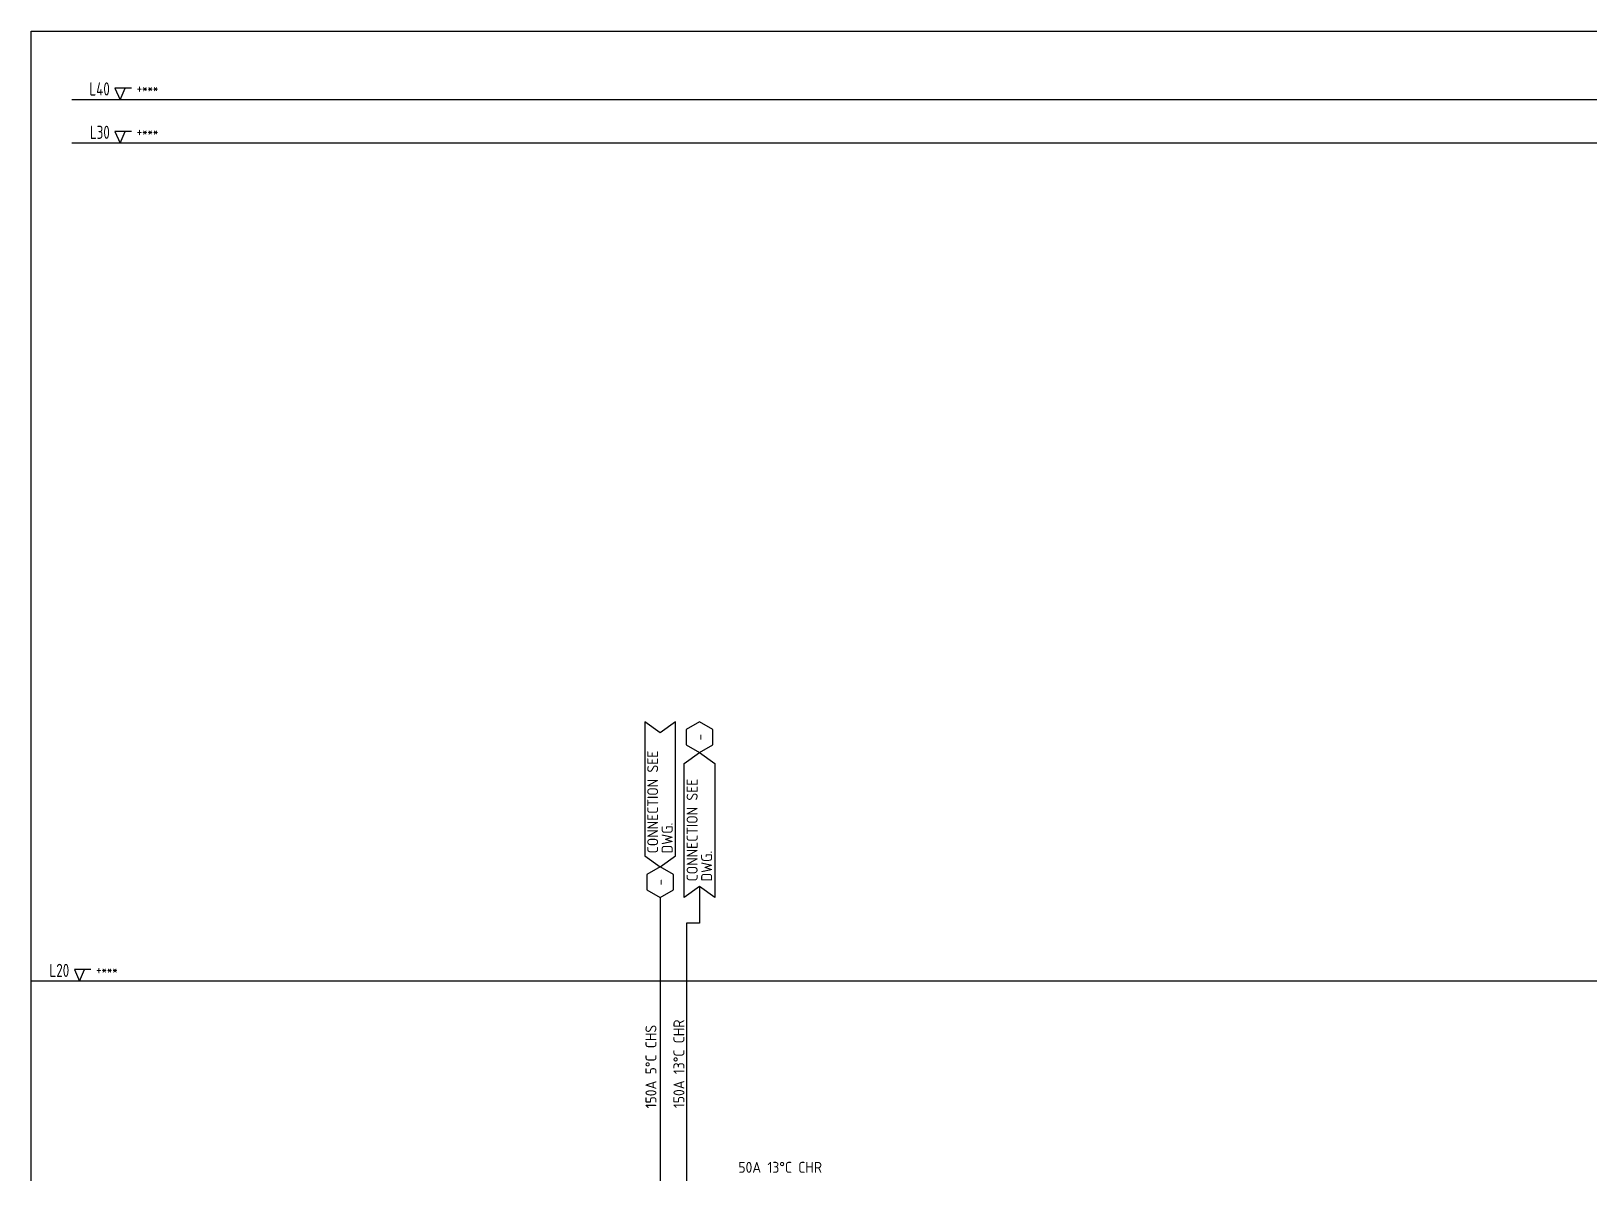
# Model space of a CAD drawing. Extents: x 41366 to 42076, y 84328 to 85507.
# Drawn here: x 41365.6 to 41721, y 85246.5 to 85507.1 of the extents above; entities that cross this region are included whole.
import ezdxf
from ezdxf.enums import TextEntityAlignment as Align

# ---------------------------------------------------------------- set-up
doc = ezdxf.new("R2010")
doc.units = 0
doc.header["$LTSCALE"] = 10
for name, color, linetype in [('A-DETL-01', 1, 'Continuous'), ('DETL-TXT', 4, 'Continuous'), ('G-ANNO-TEXT', 3, 'Continuous'), ('M-CWTR-9PIPE-R', 110, 'Continuous'), ('M-CWTR-9PIPE-S', 200, 'Continuous'), ('M-CWTR-TEXT', 3, 'Continuous')]:
    doc.layers.add(name, color=color, linetype=linetype)
doc.styles.add('AA-TXT', font='isocp.shx', dxfattribs={"width": 0.8, "bigfont": 'chineset.shx'})

# ---------------------------------------------------------------- blocks, each defined once
blk = doc.blocks.new('RISER-TXT')
at = {"layer": 'G-ANNO-TEXT'}
for p, q in [((-1.15, 2.64), (0, 0)), ((2.6, 2.64), (-1.15, 2.64)), ((0, 0), (1.15, 2.64))]:
    blk.add_line(p, q, dxfattribs=at)
at = {"layer": 'G-ANNO-TEXT', "style": 'AA-TXT', "width": 0.8}
blk.add_attdef('LEVEL', text='', height=3, dxfattribs=at).set_placement((-2.33, 0.96), align=Align.RIGHT)
blk.add_attdef('HIGEHT', (3.82, 1.42), '', height=2.5, dxfattribs=at)

msp = doc.modelspace()

# ---------------------------------------------------------------- linework, layer by layer
at = {"layer": 'A-DETL-01', "linetype": 'Continuous'}
for p, q in [((42049.3, 85491.51), (41374.83, 85491.51)), ((42049.3, 85481.62), (41374.83, 85481.62)), ((42067.5, 85290.48), (41365.57, 85290.48))]:
    msp.add_line(p, q, dxfattribs=at)
at = {"layer": 'DEFPOINTS', "color": 1}
msp.add_lwpolyline([(41365.57, 85507.15), (42076.35, 85507.15), (42076.35, 84936.69), (41365.57, 84936.69)], close=True, dxfattribs=at)
at = {"layer": 'DETL-TXT'}
for points in [[(41508.98, 85316.55), (41512.48, 85319.05), (41512.48, 85349.63), (41508.98, 85347.13), (41505.48, 85349.63), (41505.48, 85319.05)], [(41517.98, 85349.63), (41514.94, 85347.88), (41514.94, 85344.38), (41517.98, 85342.63), (41521.01, 85344.38), (41521.01, 85347.88)], [(41517.98, 85342.63), (41521.48, 85340.13), (41521.48, 85309.55), (41517.98, 85312.05), (41514.48, 85309.55), (41514.48, 85340.13)], [(41508.98, 85316.55), (41505.94, 85314.8), (41505.94, 85311.3), (41508.98, 85309.55), (41512.01, 85311.3), (41512.01, 85314.8)]]:
    msp.add_lwpolyline(points, close=True, dxfattribs=at)
at = {"layer": 'M-CWTR-9PIPE-R'}
for p, q in [((41517.98, 85312.05), (41517.98, 85303.72)), ((41514.98, 85303.72), (41514.98, 85077.25)), ((41517.98, 85303.72), (41514.98, 85303.72))]:
    msp.add_line(p, q, dxfattribs=at)
at = {"layer": 'M-CWTR-9PIPE-S'}
msp.add_line((41508.98, 85309.55), (41508.98, 85071.25), dxfattribs=at)

# ---------------------------------------------------------------- block references
for p, values in [((41385.83, 85491.51), {'HIGEHT': '+***', 'LEVEL': 'L40'}), ((41385.83, 85481.62), {'HIGEHT': '+***', 'LEVEL': 'L30'}), ((41376.57, 85290.48), {'HIGEHT': '+***', 'LEVEL': 'L20'})]:
    msp.add_blockref('RISER-TXT', p).add_auto_attribs(values)

# ---------------------------------------------------------------- texts
at = {"layer": 'DETL-TXT', "style": 'AA-TXT'}
for p in [(41517.98, 85346.13), (41508.98, 85313.05)]:
    msp.add_text('-', height=2.5, rotation=90, dxfattribs=at).set_placement(p, align=Align.MIDDLE)
for s, p in [('CONNECTION SEE', (41508.53, 85319.64)), ('CONNECTION SEE', (41517.53, 85313.24)), ('DWG.', (41511.83, 85319.64)), ('DWG.', (41520.83, 85313.24))]:
    msp.add_text(s, height=2.5, rotation=90, dxfattribs=at).set_placement(p)
at = {"layer": 'M-CWTR-TEXT', "style": 'AA-TXT'}
for s, p in [('150A 5%%DC CHS', (41508.13, 85261.47)), ('150A 13%%DC CHR ', (41514.51, 85261.53))]:
    msp.add_text(s, height=2.5, rotation=90, dxfattribs=at).set_placement(p)
msp.add_text('50A 13%%DC CHR ', height=2.5, dxfattribs=at).set_placement((41526.82, 85246.77))

doc.saveas('drawing.dxf')
